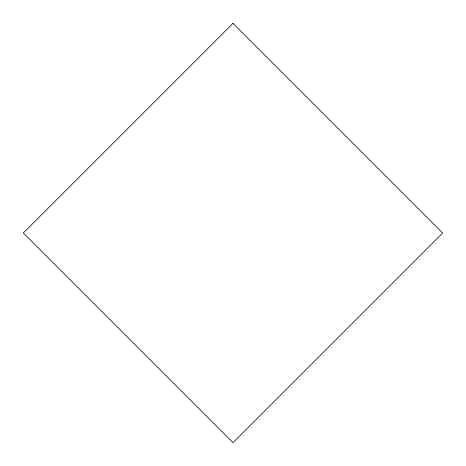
<?xml version="1.0" encoding="UTF-8"?>
<svg xmlns="http://www.w3.org/2000/svg" width="466" height="466" viewBox="0 0 466 466"><rect width="100%" height="100%" fill="white"/><g stroke="black" fill="none" stroke-linecap="round" stroke-linejoin="round"><path stroke-width="0.7" d="M233 23.3L23.3 233L233 442.7L442.7 233L233 23.3"/></g></svg>
